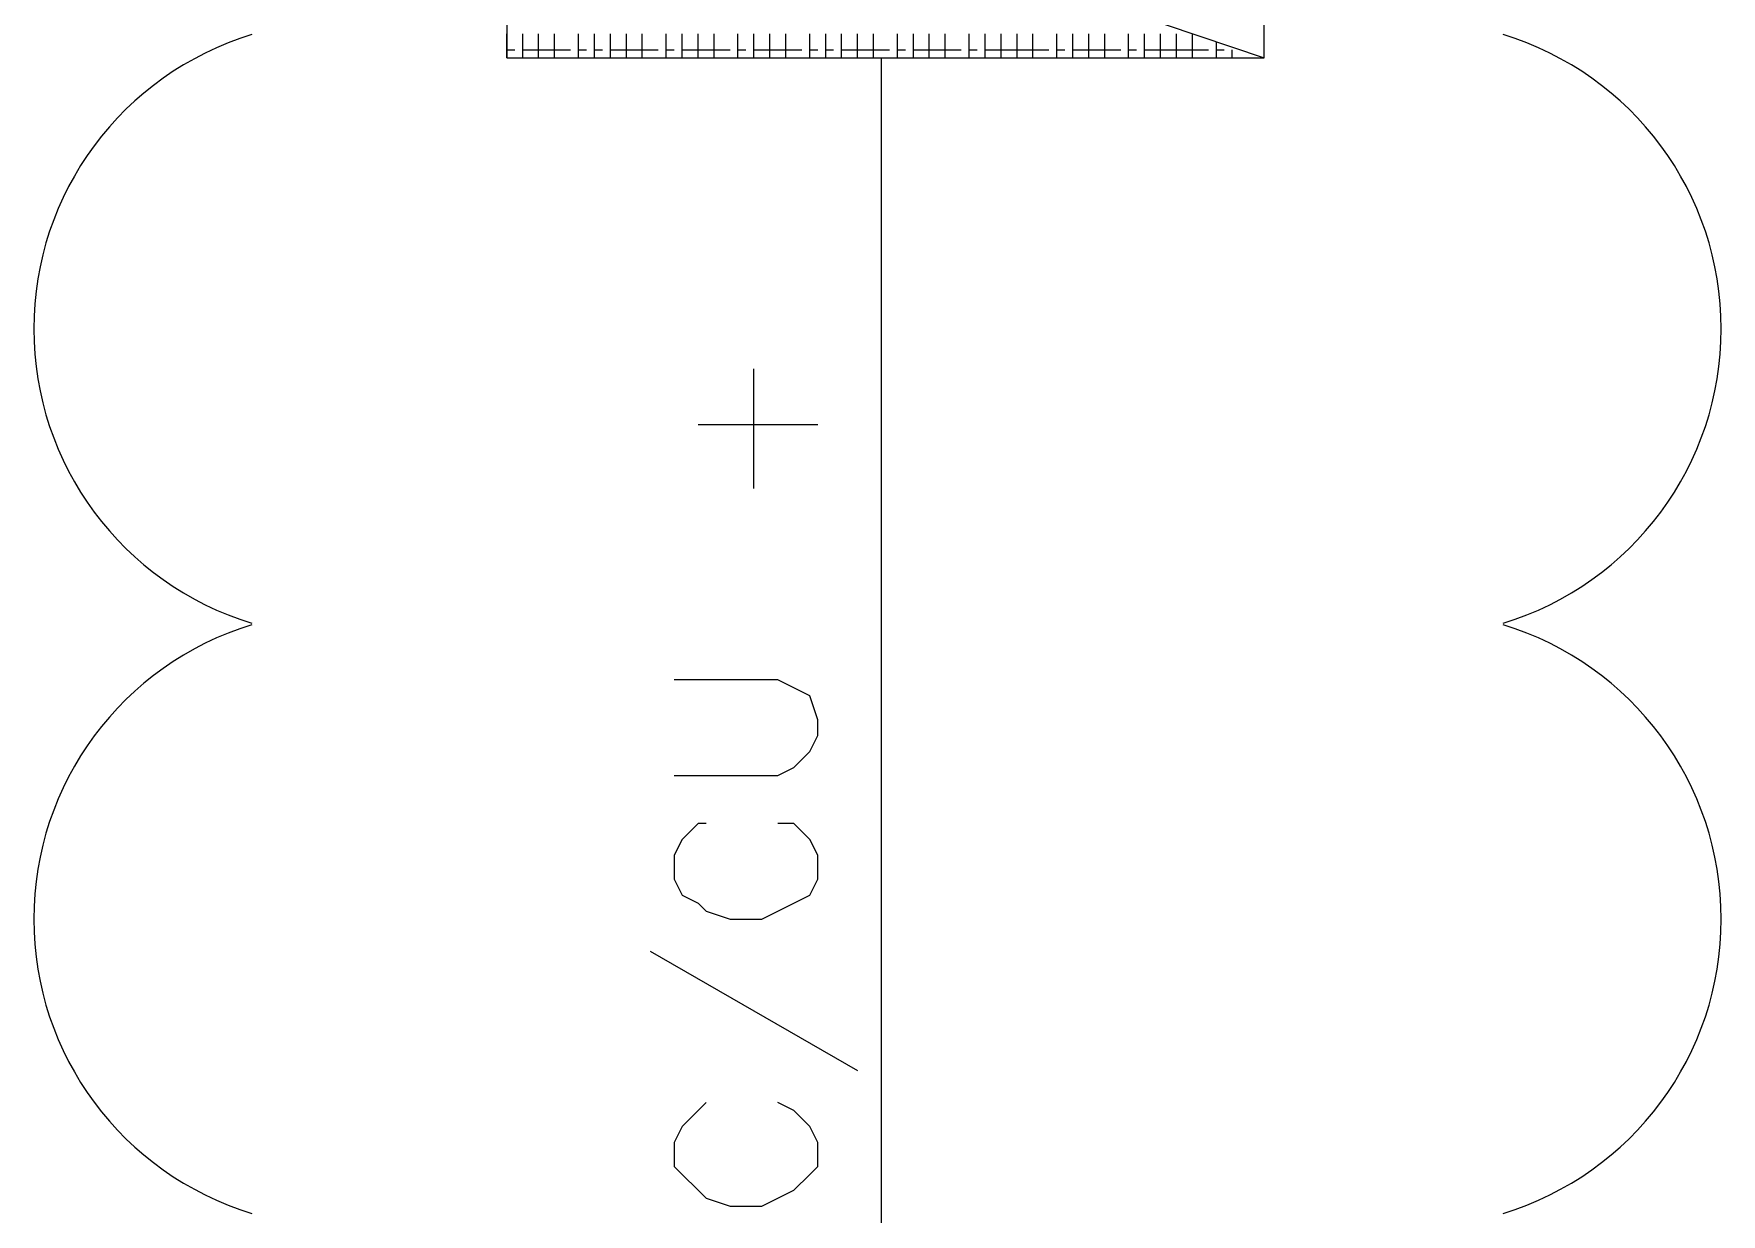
# Model space of a CAD drawing. Header units: inches. Extents: x 0.2 to 10.8, y 0.5 to 8.
# Drawn here: x 2.0361 to 2.3889, y 5.2983 to 5.545 of the extents above; entities that cross this region are included whole.
import ezdxf

# ---------------------------------------------------------------- set-up
doc = ezdxf.new("R2010")
doc.units = ezdxf.units.IN
doc.header["$MEASUREMENT"] = 0
doc.layers.add('PDF_Geometry', color=7, linetype='Continuous')

msp = doc.modelspace()

# ---------------------------------------------------------------- linework, layer by layer
at = {"layer": 'PDF_Geometry', "lineweight": 13}
for points in [[(2.13500001695421, 5.593333350287543), (2.293333265516493, 5.54000006781684), (2.293333265516493, 5.593333350287543), (2.13500001695421, 5.593333350287543), (2.13500001695421, 5.54000006781684), (2.293333265516493, 5.54000006781684)], [(2.13500001695421, 5.541666666666667), (2.13500001695421, 5.54499986436632)], [(2.138333214653863, 5.541666666666667), (2.138333214653863, 5.54499986436632)], [(2.141666624281141, 5.541666666666667), (2.141666624281141, 5.54499986436632)], [(2.144999821980794, 5.541666666666667), (2.144999821980794, 5.54499986436632)], [(2.150000042385525, 5.541666666666667), (2.150000042385525, 5.54499986436632)], [(2.153333240085178, 5.541666666666667), (2.153333240085178, 5.54499986436632)], [(2.156666649712457, 5.541666666666667), (2.156666649712457, 5.54499986436632)], [(2.160000059339735, 5.541666666666667), (2.160000059339735, 5.54499986436632)], [(2.163333257039388, 5.541666666666667), (2.163333257039388, 5.54499986436632)], [(2.168333477444119, 5.541666666666667), (2.168333477444119, 5.54499986436632)], [(2.171666675143772, 5.541666666666667), (2.171666675143772, 5.54499986436632)], [(2.17500008477105, 5.541666666666667), (2.17500008477105, 5.54499986436632)], [(2.178333282470703, 5.541666666666667), (2.178333282470703, 5.54499986436632)], [(2.183333290947808, 5.541666666666667), (2.183333290947808, 5.54499986436632)], [(2.186666488647461, 5.541666666666667), (2.186666488647461, 5.54499986436632)], [(2.190000110202365, 5.541666666666667), (2.190000110202365, 5.54499986436632)], [(2.193333307902018, 5.541666666666667), (2.193333307902018, 5.54499986436632)], [(2.198333316379123, 5.541666666666667), (2.198333316379123, 5.54499986436632)], [(2.201666726006402, 5.541666666666667), (2.201666726006402, 5.54499986436632)], [(2.204999923706055, 5.541666666666667), (2.204999923706055, 5.54499986436632)], [(2.208333333333333, 5.541666666666667), (2.208333333333333, 5.54499986436632)], [(2.211666531032986, 5.541666666666667), (2.211666531032986, 5.54499986436632)], [(2.216666751437717, 5.541666666666667), (2.216666751437717, 5.54499986436632)], [(2.21999994913737, 5.541666666666667), (2.21999994913737, 5.54499986436632)], [(2.223333358764648, 5.541666666666667), (2.223333358764648, 5.54499986436632)], [(2.226666768391927, 5.541666666666667), (2.226666768391927, 5.54499986436632)], [(2.231666776869032, 5.541666666666667), (2.231666776869032, 5.54499986436632)], [(2.234999974568685, 5.541666666666667), (2.234999974568685, 5.54499986436632)], [(2.238333384195963, 5.541666666666667), (2.238333384195963, 5.54499986436632)], [(2.241666581895617, 5.541666666666667), (2.241666581895617, 5.54499986436632)], [(2.244999991522895, 5.541666666666667), (2.244999991522895, 5.54499986436632)], [(2.25, 5.541666666666667), (2.25, 5.54499986436632)], [(2.253333197699653, 5.541666666666667), (2.253333197699653, 5.54499986436632)], [(2.256666607326931, 5.541666666666667), (2.256666607326931, 5.54499986436632)], [(2.26000001695421, 5.541666666666667), (2.26000001695421, 5.54499986436632)], [(2.265000025431315, 5.541666666666667), (2.265000025431315, 5.54499986436632)], [(2.268333435058594, 5.541666666666667), (2.268333435058594, 5.54499986436632)], [(2.271666632758246, 5.541666666666667), (2.271666632758246, 5.54499986436632)], [(2.275000042385525, 5.541666666666667), (2.275000042385525, 5.54499986436632)], [(2.278333240085178, 5.541666666666667), (2.278333240085178, 5.54499986436632)], [(2.283333248562283, 5.541666666666667), (2.283333248562283, 5.543333265516493)], [(2.13500001695421, 5.541666666666667), (2.136666615804037, 5.541666666666667)], [(2.13500001695421, 5.539999643961589), (2.13500001695421, 5.541666242811415)], [(2.138333214653863, 5.541666666666667), (2.141666624281141, 5.541666666666667)], [(2.138333214653863, 5.539999643961589), (2.138333214653863, 5.541666242811415)], [(2.141666624281141, 5.541666666666667), (2.14500003390842, 5.541666666666667)], [(2.141666624281141, 5.539999643961589), (2.141666624281141, 5.541666242811415)], [(2.144999821980794, 5.541666666666667), (2.148333231608073, 5.541666666666667)], [(2.144999821980794, 5.539999643961589), (2.144999821980794, 5.541666242811415)], [(2.150000042385525, 5.541666666666667), (2.151666641235352, 5.541666666666667)], [(2.150000042385525, 5.539999643961589), (2.150000042385525, 5.541666242811415)], [(2.153333240085178, 5.541666666666667), (2.154999838935004, 5.541666666666667)], [(2.153333240085178, 5.539999643961589), (2.153333240085178, 5.541666242811415)], [(2.156666649712457, 5.541666666666667), (2.160000059339735, 5.541666666666667)], [(2.156666649712457, 5.539999643961589), (2.156666649712457, 5.541666242811415)], [(2.160000059339735, 5.541666666666667), (2.163333468967014, 5.541666666666667)], [(2.160000059339735, 5.539999643961589), (2.160000059339735, 5.541666242811415)], [(2.163333257039388, 5.541666666666667), (2.166666666666667, 5.541666666666667)], [(2.163333257039388, 5.539999643961589), (2.163333257039388, 5.541666242811415)], [(2.168333477444119, 5.541666666666667), (2.170000076293945, 5.541666666666667)], [(2.168333477444119, 5.539999643961589), (2.168333477444119, 5.541666242811415)], [(2.171666675143772, 5.541666666666667), (2.17500008477105, 5.541666666666667)], [(2.171666675143772, 5.539999643961589), (2.171666675143772, 5.541666242811415)], [(2.17500008477105, 5.541666666666667), (2.178333494398329, 5.541666666666667)], [(2.17500008477105, 5.539999643961589), (2.17500008477105, 5.541666242811415)], [(2.178333282470703, 5.541666666666667), (2.181666692097982, 5.541666666666667)], [(2.178333282470703, 5.539999643961589), (2.178333282470703, 5.541666242811415)], [(2.183333290947808, 5.541666666666667), (2.184999889797635, 5.541666666666667)], [(2.183333290947808, 5.539999643961589), (2.183333290947808, 5.541666242811415)], [(2.186666488647461, 5.541666666666667), (2.18999989827474, 5.541666666666667)], [(2.186666488647461, 5.539999643961589), (2.186666488647461, 5.541666242811415)], [(2.190000110202365, 5.541666666666667), (2.193333519829644, 5.541666666666667)], [(2.190000110202365, 5.539999643961589), (2.190000110202365, 5.541666242811415)], [(2.193333307902018, 5.541666666666667), (2.196666717529297, 5.541666666666667)], [(2.193333307902018, 5.539999643961589), (2.193333307902018, 5.541666242811415)], [(2.198333316379123, 5.541666666666667), (2.19999991522895, 5.541666666666667)], [(2.198333316379123, 5.539999643961589), (2.198333316379123, 5.541666242811415)], [(2.201666726006402, 5.541666666666667), (2.203333324856228, 5.541666666666667)], [(2.201666726006402, 5.539999643961589), (2.201666726006402, 5.541666242811415)], [(2.204999923706055, 5.541666666666667), (2.208333333333333, 5.541666666666667)], [(2.204999923706055, 5.539999643961589), (2.204999923706055, 5.541666242811415)], [(2.208333333333333, 5.541666666666667), (2.211666742960612, 5.541666666666667)], [(2.208333333333333, 5.539999643961589), (2.208333333333333, 5.541666242811415)], [(2.211666531032986, 5.541666666666667), (2.214999940660265, 5.541666666666667)], [(2.211666531032986, 5.539999643961589), (2.211666531032986, 5.541666242811415)], [(2.216666751437717, 5.541666666666667), (2.218333350287543, 5.541666666666667)], [(2.216666751437717, 5.539999643961589), (2.216666751437717, 5.541666242811415)], [(2.21999994913737, 5.541666666666667), (2.223333358764648, 5.541666666666667)], [(2.21999994913737, 5.539999643961589), (2.21999994913737, 5.541666242811415)], [(2.223333358764648, 5.541666666666667), (2.226666768391927, 5.541666666666667)], [(2.223333358764648, 5.539999643961589), (2.223333358764648, 5.541666242811415)], [(2.226666768391927, 5.541666666666667), (2.230000178019206, 5.541666666666667)], [(2.226666768391927, 5.539999643961589), (2.226666768391927, 5.541666242811415)], [(2.231666776869032, 5.541666666666667), (2.233333375718859, 5.541666666666667)], [(2.231666776869032, 5.539999643961589), (2.231666776869032, 5.541666242811415)], [(2.234999974568685, 5.541666666666667), (2.238333384195963, 5.541666666666667)], [(2.234999974568685, 5.539999643961589), (2.234999974568685, 5.541666242811415)], [(2.238333384195963, 5.541666666666667), (2.241666793823242, 5.541666666666667)], [(2.238333384195963, 5.539999643961589), (2.238333384195963, 5.541666242811415)], [(2.241666581895617, 5.541666666666667), (2.244999991522895, 5.541666666666667)], [(2.241666581895617, 5.539999643961589), (2.241666581895617, 5.541666242811415)], [(2.244999991522895, 5.541666666666667), (2.248333401150174, 5.541666666666667)], [(2.244999991522895, 5.539999643961589), (2.244999991522895, 5.541666242811415)], [(2.25, 5.541666666666667), (2.251666598849826, 5.541666666666667)], [(2.25, 5.539999643961589), (2.25, 5.541666242811415)], [(2.253333197699653, 5.541666666666667), (2.256666607326931, 5.541666666666667)], [(2.253333197699653, 5.539999643961589), (2.253333197699653, 5.541666242811415)], [(2.256666607326931, 5.541666666666667), (2.26000001695421, 5.541666666666667)], [(2.256666607326931, 5.539999643961589), (2.256666607326931, 5.541666242811415)], [(2.26000001695421, 5.541666666666667), (2.263333426581489, 5.541666666666667)], [(2.26000001695421, 5.539999643961589), (2.26000001695421, 5.541666242811415)], [(2.265000025431315, 5.541666666666667), (2.266666624281141, 5.541666666666667)], [(2.265000025431315, 5.539999643961589), (2.265000025431315, 5.541666242811415)], [(2.268333435058594, 5.541666666666667), (2.271666844685873, 5.541666666666667)], [(2.268333435058594, 5.539999643961589), (2.268333435058594, 5.541666242811415)], [(2.271666632758246, 5.541666666666667), (2.275000042385525, 5.541666666666667)], [(2.271666632758246, 5.539999643961589), (2.271666632758246, 5.541666242811415)], [(2.275000042385525, 5.541666666666667), (2.278333452012804, 5.541666666666667)], [(2.275000042385525, 5.539999643961589), (2.275000042385525, 5.541666242811415)], [(2.278333240085178, 5.541666666666667), (2.281666649712457, 5.541666666666667)], [(2.278333240085178, 5.539999643961589), (2.278333240085178, 5.541666242811415)], [(2.283333248562283, 5.541666666666667), (2.284999847412109, 5.541666666666667)], [(2.283333248562283, 5.539999643961589), (2.283333248562283, 5.541666242811415)], [(2.286666658189562, 5.539999643961589), (2.286666658189562, 5.541666242811415)], [(2.29000006781684, 5.539999643961589), (2.291666666666667, 5.539999643961589)], [(2.186666488647461, 5.44999991522895), (2.186666488647461, 5.475000169542101)], [(2.17500008477105, 5.463333129882812), (2.200000127156576, 5.463333129882812)], [(2.16999986436632, 5.389999813503689), (2.191666497124566, 5.389999813503689), (2.194999906751844, 5.391666412353516), (2.198333104451498, 5.395000033908421), (2.19999991522895, 5.398333231608073), (2.19999991522895, 5.401666429307726), (2.198333104451498, 5.406666225857204), (2.194999906751844, 5.408333248562283), (2.191666497124566, 5.409999847412109), (2.16999986436632, 5.409999847412109)], [(2.176666683620877, 5.379999796549479), (2.17500008477105, 5.379999796549479), (2.171666675143772, 5.376666598849827), (2.170000076293945, 5.373333401150173), (2.170000076293945, 5.368333180745442), (2.171666675143772, 5.364999559190538), (2.17500008477105, 5.363332960340712), (2.176666683620877, 5.361666361490886), (2.181666692097982, 5.359999762641059), (2.188333299424913, 5.359999762641059), (2.191666709052192, 5.361666361490886), (2.195000118679471, 5.363332960340712), (2.198333316379123, 5.364999559190538), (2.19999991522895, 5.368333180745442), (2.19999991522895, 5.373333401150173), (2.198333316379123, 5.376666598849827), (2.195000118679471, 5.379999796549479), (2.191666709052192, 5.379999796549479)], [(2.16500006781684, 5.353333367241754), (2.208333333333333, 5.328333536783854)], [(2.176666683620877, 5.321666717529297), (2.17500008477105, 5.32000011867947), (2.171666675143772, 5.316666497124566), (2.170000076293945, 5.313333299424913), (2.170000076293945, 5.308333502875434), (2.171666675143772, 5.306666904025608), (2.17500008477105, 5.303333282470703), (2.176666683620877, 5.301666683620876), (2.181666692097982, 5.30000008477105), (2.188333299424913, 5.30000008477105), (2.191666709052192, 5.301666683620876), (2.195000118679471, 5.303333282470703), (2.198333316379123, 5.306666904025608), (2.19999991522895, 5.308333502875434), (2.19999991522895, 5.313333299424913), (2.198333316379123, 5.316666497124566), (2.195000118679471, 5.32000011867947), (2.191666709052192, 5.321666717529297)]]:
    msp.add_lwpolyline(points, dxfattribs=at)
at = {"layer": 'PDF_Geometry', "lineweight": 9}
msp.add_lwpolyline([(2.213333341810438, 4.545000288221571), (2.213333341810438, 5.54000006781684)], dxfattribs=at)
at = {"layer": 'PDF_Geometry', "color": 1, "lineweight": 13}
for centre, radius, start, end in [((2.100374505531571, 5.483333587646484), 0.06425305330424233, 106.8761757852322, 253.1238242147678), ((2.324625439566048, 5.483333162190055), 0.06425311103141147, 286.8762950349925, 73.12370579157744), ((2.100374645205001, 5.359999764242236), 0.06425311103141088, 106.876295034992, 253.1237057915782), ((2.324625439566049, 5.359999761039882), 0.06425311103141099, 286.8762950349928, 73.12370579157782)]:
    msp.add_arc(centre, radius, start, end, dxfattribs=at)

doc.saveas('drawing.dxf')
